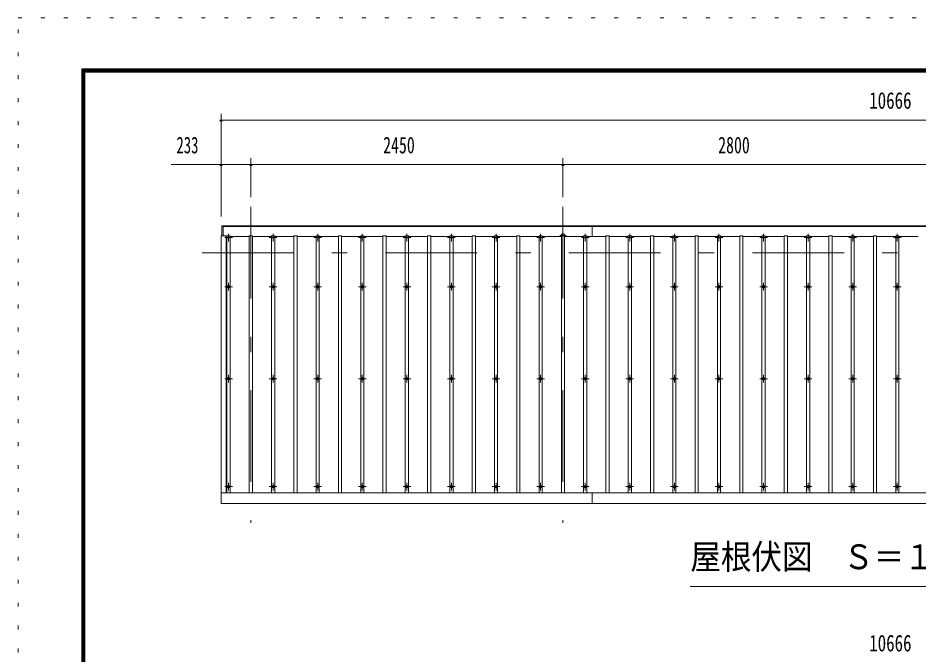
# Model space of a CAD drawing. Units: millimetres, scale not verified, with parts at other scales. Extents: x -26656 to 26658, y -10500 to 10500.
# Drawn here: x -3042 to 4023, y 5507 to 10500 of the extents above; entities that cross this region are included whole.
import ezdxf
from ezdxf.enums import TextEntityAlignment as Align

# ---------------------------------------------------------------- set-up
doc = ezdxf.new("R2010")
doc.units = ezdxf.units.MM
doc.header["$LTSCALE"] = 60
doc.linetypes.add('USER3', pattern=[24, 12, -5, 2, -5])
doc.linetypes.add('USER4', pattern=[3, 0.5, -2.5])
for name, color, linetype, lineweight in [('0-2_1-05BOLD', 7, 'Continuous', 18), ('0-3_1-25CENTER', 3, 'USER3', 18), ('0-4_1-45THIN', 4, 'Continuous', 18), ('0-5_1-55DIM', 3, 'Continuous', 18), ('0-C_F-F', 5, 'Continuous', 18), ('0-D_F-E_J_ADD', 5, 'USER4', 18)]:
    doc.layers.add(name, color=color, linetype=linetype, lineweight=lineweight)
doc.styles.add('ＭＳ ゴシック', font='')
doc.styles.get('ＭＳ ゴシック').set_extended_font_data('MS Gothic')

msp = doc.modelspace()

# ---------------------------------------------------------------- linework, layer by layer
at = {"layer": '0-2_1-05BOLD'}
for p, q in [((-1442.08, 8867.67), (9213.91, 8867.67)), ((-1442.08, 8790.67), (-1442.08, 8867.67)), ((-1432.09, 8790.67), (-1432.09, 8867.67)), ((-1432.09, 8862.67), (9203.91, 8862.67)), ((1465.91, 8867.67), (1465.91, 8784.63)), ((-1447.09, 6687.67), (-1447.09, 8790.67)), ((-1407.09, 8790.67), (-1447.09, 8790.67)), ((-1407.09, 6773.43), (-1407.09, 8790.67)), ((-1447.09, 6773.43), (9218.91, 6773.43)), ((1465.92, 6773.43), (1465.92, 6687.67)), ((-1447.09, 6687.67), (9218.91, 6687.67))]:
    msp.add_line(p, q, dxfattribs=at)
for centre in [(-1389.09, 8390.17), (-1039.09, 8390.17), (-689.09, 8390.17), (-339.09, 8390.17), (10.91, 8390.17), (360.91, 8390.17), (710.91, 8390.17), (1060.91, 8390.17), (1410.91, 8390.17), (1760.91, 8390.17), (2110.91, 8390.17), (2460.91, 8390.17), (2810.91, 8390.17), (3160.91, 8390.17), (3510.91, 8390.17), (3860.91, 8390.17), (-1389.09, 7668.51), (-1039.09, 7668.51), (-689.09, 7668.51), (-339.09, 7668.51), (10.91, 7668.51), (360.91, 7668.51), (710.91, 7668.51), (1060.91, 7668.51), (1410.91, 7668.51), (1760.91, 7668.51), (2110.91, 7668.51), (2460.91, 7668.51), (2810.91, 7668.51), (3160.91, 7668.51), (3510.91, 7668.51), (3860.91, 7668.51), (-1389.09, 6820.85), (-1039.09, 6820.85), (-689.09, 6820.85), (-339.09, 6820.85), (10.91, 6820.85), (360.91, 6820.85), (710.91, 6820.85), (1060.91, 6820.85), (1410.91, 6820.85), (1760.91, 6820.85), (2110.91, 6820.85), (2460.91, 6820.85), (2810.91, 6820.85), (3160.91, 6820.85), (3510.91, 6820.85), (3860.91, 6820.85)]:
    msp.add_circle(centre, 10, dxfattribs=at)
for centre, radius, start, end in [((-1389.09, 8765.7), 14.5, 46.39838, 133.60162), ((-1389.09, 8786.71), 14.5, 226.3961, 313.6039), ((-1039.09, 8765.7), 14.5, 46.39838, 133.60162), ((-1039.09, 8786.71), 14.5, 226.3961, 313.6039), ((-689.09, 8765.7), 14.5, 46.39838, 133.60162), ((-689.09, 8786.71), 14.5, 226.3961, 313.6039), ((-339.09, 8765.7), 14.5, 46.39838, 133.60162), ((-339.09, 8786.71), 14.5, 226.3961, 313.6039), ((10.91, 8765.7), 14.5, 46.39838, 133.60162), ((10.91, 8786.71), 14.5, 226.3961, 313.6039), ((360.91, 8765.7), 14.5, 46.39838, 133.60162), ((360.91, 8786.71), 14.5, 226.3961, 313.6039), ((710.91, 8765.7), 14.5, 46.39838, 133.60162), ((710.91, 8786.71), 14.5, 226.3961, 313.6039), ((1060.91, 8765.7), 14.5, 46.39838, 133.60162), ((1060.91, 8786.71), 14.5, 226.3961, 313.6039), ((1235.92, 8792.15), 15, 326.44154, 213.55197), ((1410.91, 8765.7), 14.5, 46.39838, 133.60162), ((1410.91, 8786.71), 14.5, 226.3961, 313.6039), ((1760.91, 8765.7), 14.5, 46.39838, 133.60162), ((1760.91, 8786.71), 14.5, 226.3961, 313.6039), ((2110.91, 8765.7), 14.5, 46.39838, 133.60162), ((2110.91, 8786.71), 14.5, 226.3961, 313.6039), ((2460.91, 8765.7), 14.5, 46.39838, 133.60162), ((2460.91, 8786.71), 14.5, 226.3961, 313.6039), ((2810.91, 8765.7), 14.5, 46.39838, 133.60162), ((2810.91, 8786.71), 14.5, 226.3961, 313.6039), ((3160.91, 8765.7), 14.5, 46.39838, 133.60162), ((3160.91, 8786.71), 14.5, 226.3961, 313.6039), ((3510.91, 8765.7), 14.5, 46.39838, 133.60162), ((3510.91, 8786.71), 14.5, 226.3961, 313.6039), ((3860.91, 8765.7), 14.5, 46.39838, 133.60162), ((3860.91, 8786.71), 14.5, 226.3961, 313.6039)]:
    msp.add_arc(centre, radius, start, end, dxfattribs=at)
at = {"layer": '0-3_1-25CENTER'}
for p, q in [((-1214.09, 9017.67), (-1214.09, 6537.67)), ((1235.91, 9017.67), (1235.91, 6537.67)), ((-1419.08, 8776.2), (-1359.08, 8776.2)), ((-1389.09, 8806.2), (-1389.09, 8746.2)), ((-1069.09, 8776.2), (-1009.09, 8776.2)), ((-1039.09, 8806.2), (-1039.09, 8746.2)), ((-719.09, 8776.2), (-659.09, 8776.2)), ((-689.09, 8806.2), (-689.09, 8746.2)), ((-369.09, 8776.2), (-309.09, 8776.2)), ((-339.09, 8806.2), (-339.09, 8746.2)), ((-19.09, 8776.2), (40.91, 8776.2)), ((10.91, 8806.2), (10.91, 8746.2)), ((330.91, 8776.2), (390.91, 8776.2)), ((360.91, 8806.2), (360.91, 8746.2)), ((680.91, 8776.2), (740.91, 8776.2)), ((710.91, 8806.2), (710.91, 8746.2)), ((1030.91, 8776.2), (1090.91, 8776.2)), ((1060.91, 8806.2), (1060.91, 8746.2)), ((1210.91, 8792.15), (1260.92, 8792.15)), ((1380.91, 8776.2), (1440.91, 8776.2)), ((1410.91, 8806.2), (1410.91, 8746.2)), ((1730.91, 8776.2), (1790.91, 8776.2)), ((1760.91, 8806.2), (1760.91, 8746.2)), ((2080.91, 8776.2), (2140.91, 8776.2)), ((2110.91, 8806.2), (2110.91, 8746.2)), ((2430.91, 8776.2), (2490.91, 8776.2)), ((2460.91, 8806.2), (2460.91, 8746.2)), ((2780.91, 8776.2), (2840.91, 8776.2)), ((2810.91, 8806.2), (2810.91, 8746.2)), ((3130.91, 8776.2), (3190.91, 8776.2)), ((3160.91, 8806.2), (3160.91, 8746.2)), ((3480.91, 8776.2), (3540.91, 8776.2)), ((3510.91, 8806.2), (3510.91, 8746.2)), ((3830.91, 8776.2), (3890.91, 8776.2)), ((3860.91, 8806.2), (3860.91, 8746.2)), ((-1597.08, 8657.67), (9368.91, 8657.67)), ((-1389.09, 8420.17), (-1389.09, 8360.17)), ((-1039.09, 8420.17), (-1039.09, 8360.17)), ((-689.09, 8420.17), (-689.09, 8360.17)), ((-339.09, 8420.17), (-339.09, 8360.17)), ((10.91, 8420.17), (10.91, 8360.17)), ((360.91, 8420.17), (360.91, 8360.17)), ((710.91, 8420.17), (710.91, 8360.17)), ((1060.91, 8420.17), (1060.91, 8360.17)), ((1410.91, 8420.17), (1410.91, 8360.17)), ((1760.91, 8420.17), (1760.91, 8360.17)), ((2110.91, 8420.17), (2110.91, 8360.17)), ((2460.91, 8420.17), (2460.91, 8360.17)), ((2810.91, 8420.17), (2810.91, 8360.17)), ((3160.91, 8420.17), (3160.91, 8360.17)), ((3510.91, 8420.17), (3510.91, 8360.17)), ((3860.91, 8420.17), (3860.91, 8360.17)), ((-1419.08, 8390.17), (-1359.08, 8390.17)), ((-1069.09, 8390.17), (-1009.09, 8390.17)), ((-719.09, 8390.17), (-659.09, 8390.17)), ((-369.09, 8390.17), (-309.09, 8390.17)), ((-19.09, 8390.17), (40.91, 8390.17)), ((330.91, 8390.17), (390.91, 8390.17)), ((680.92, 8390.17), (740.91, 8390.17)), ((1030.92, 8390.17), (1090.91, 8390.17)), ((1380.92, 8390.17), (1440.91, 8390.17)), ((1730.92, 8390.17), (1790.91, 8390.17)), ((2080.92, 8390.17), (2140.91, 8390.17)), ((2430.92, 8390.17), (2490.91, 8390.17)), ((2780.92, 8390.17), (2840.91, 8390.17)), ((3130.92, 8390.17), (3190.91, 8390.17)), ((3480.91, 8390.17), (3540.91, 8390.17)), ((3830.91, 8390.17), (3890.91, 8390.17)), ((-1419.08, 7668.51), (-1359.08, 7668.51)), ((-1389.09, 7698.51), (-1389.09, 7638.51)), ((-1069.09, 7668.51), (-1009.09, 7668.51)), ((-1039.09, 7698.51), (-1039.09, 7638.51)), ((-719.09, 7668.51), (-659.09, 7668.51)), ((-689.09, 7698.51), (-689.09, 7638.51)), ((-369.09, 7668.51), (-309.09, 7668.51)), ((-339.09, 7698.51), (-339.09, 7638.51)), ((-19.09, 7668.51), (40.91, 7668.51)), ((10.91, 7698.51), (10.91, 7638.51)), ((330.91, 7668.51), (390.91, 7668.51)), ((360.91, 7698.51), (360.91, 7638.51)), ((680.92, 7668.51), (740.91, 7668.51)), ((710.91, 7698.51), (710.91, 7638.51)), ((1030.92, 7668.51), (1090.91, 7668.51)), ((1060.91, 7698.51), (1060.91, 7638.51)), ((1380.92, 7668.51), (1440.91, 7668.51)), ((1410.91, 7698.51), (1410.91, 7638.51)), ((1730.92, 7668.51), (1790.91, 7668.51)), ((1760.91, 7698.51), (1760.91, 7638.51)), ((2080.92, 7668.51), (2140.91, 7668.51)), ((2110.91, 7698.51), (2110.91, 7638.51)), ((2430.92, 7668.51), (2490.91, 7668.51)), ((2460.91, 7698.51), (2460.91, 7638.51)), ((2780.92, 7668.51), (2840.91, 7668.51)), ((2810.91, 7698.51), (2810.91, 7638.51)), ((3130.92, 7668.51), (3190.91, 7668.51)), ((3160.91, 7698.51), (3160.91, 7638.51)), ((3480.91, 7668.51), (3540.91, 7668.51)), ((3510.91, 7698.51), (3510.91, 7638.51)), ((3830.91, 7668.51), (3890.91, 7668.51)), ((3860.91, 7698.51), (3860.91, 7638.51)), ((-1419.08, 6820.85), (-1359.08, 6820.85)), ((-1389.09, 6850.85), (-1389.09, 6790.85)), ((-1069.09, 6820.85), (-1009.09, 6820.85)), ((-1039.09, 6850.85), (-1039.09, 6790.85)), ((-719.09, 6820.85), (-659.09, 6820.85)), ((-689.09, 6850.85), (-689.09, 6790.85)), ((-369.09, 6820.85), (-309.09, 6820.85)), ((-339.09, 6850.85), (-339.09, 6790.85)), ((-19.09, 6820.85), (40.91, 6820.85)), ((10.91, 6850.85), (10.91, 6790.85)), ((330.91, 6820.85), (390.91, 6820.85)), ((360.91, 6850.85), (360.91, 6790.85)), ((680.92, 6820.85), (740.91, 6820.85)), ((710.91, 6850.85), (710.91, 6790.85)), ((1030.92, 6820.85), (1090.91, 6820.85)), ((1060.91, 6850.85), (1060.91, 6790.85)), ((1380.92, 6820.85), (1440.91, 6820.85)), ((1410.91, 6850.85), (1410.91, 6790.85)), ((1730.92, 6820.85), (1790.91, 6820.85)), ((1760.91, 6850.85), (1760.91, 6790.85)), ((2080.92, 6820.85), (2140.91, 6820.85)), ((2110.91, 6850.85), (2110.91, 6790.85)), ((2430.92, 6820.85), (2490.91, 6820.85)), ((2460.91, 6850.85), (2460.91, 6790.85)), ((2780.92, 6820.85), (2840.91, 6820.85)), ((2810.91, 6850.85), (2810.91, 6790.85)), ((3130.92, 6820.85), (3190.91, 6820.85)), ((3160.91, 6850.85), (3160.91, 6790.85)), ((3480.91, 6820.85), (3540.91, 6820.85)), ((3510.91, 6850.85), (3510.91, 6790.85)), ((3830.91, 6820.85), (3890.91, 6820.85)), ((3860.91, 6850.85), (3860.91, 6790.85))]:
    msp.add_line(p, q, dxfattribs=at)
at = {"layer": '0-4_1-45THIN'}
for p, q in [((-1407.09, 8784.63), (-1401.59, 8784.63)), ((-1401.59, 8790.67), (-1401.59, 6773.43)), ((-1401.59, 8790.67), (-1376.59, 8790.67)), ((-1376.59, 8790.67), (-1376.59, 6773.43)), ((-1226.59, 8784.63), (-1376.59, 8784.63)), ((-1226.59, 8790.67), (-1201.59, 8790.67)), ((-1226.59, 8790.67), (-1226.59, 6773.43)), ((-1201.59, 8790.67), (-1201.59, 6773.43)), ((-1201.59, 8784.63), (-1051.59, 8784.63)), ((-1051.59, 8790.67), (-1026.59, 8790.67)), ((-1051.59, 8790.67), (-1051.59, 6773.43)), ((-1026.59, 8790.67), (-1026.59, 6773.43)), ((-876.59, 8784.63), (-1026.59, 8784.63)), ((-876.59, 8790.67), (-851.59, 8790.67)), ((-876.59, 8790.67), (-876.59, 6773.43)), ((-851.59, 8790.67), (-851.59, 6773.43)), ((-851.59, 8784.63), (-701.59, 8784.63)), ((-701.59, 8790.67), (-676.59, 8790.67)), ((-701.59, 8790.67), (-701.59, 6773.43)), ((-676.59, 8790.67), (-676.59, 6773.43)), ((-526.59, 8784.63), (-676.59, 8784.63)), ((-526.59, 8790.67), (-501.59, 8790.67)), ((-526.59, 8790.67), (-526.59, 6773.43)), ((-501.59, 8790.67), (-501.59, 6773.43)), ((-501.59, 8784.63), (-351.59, 8784.63)), ((-351.59, 8790.67), (-326.59, 8790.67)), ((-351.59, 8790.67), (-351.59, 6773.43)), ((-326.59, 8790.67), (-326.59, 6773.43)), ((-176.59, 8784.63), (-326.59, 8784.63)), ((-176.59, 8790.67), (-151.59, 8790.67)), ((-176.59, 8790.67), (-176.59, 6773.43)), ((-151.59, 8790.67), (-151.59, 6773.43)), ((-151.59, 8784.63), (-1.59, 8784.63)), ((-1.59, 8790.67), (23.41, 8790.67)), ((-1.59, 8790.67), (-1.59, 6773.43)), ((23.41, 8790.67), (23.41, 6773.43)), ((173.41, 8784.63), (23.41, 8784.63)), ((173.41, 8790.67), (198.41, 8790.67)), ((173.41, 8790.67), (173.41, 6773.43)), ((198.41, 8790.67), (198.41, 6773.43)), ((198.41, 8784.63), (348.41, 8784.63)), ((348.41, 8790.67), (373.41, 8790.67)), ((348.41, 8790.67), (348.41, 6773.43)), ((373.41, 8790.67), (373.41, 6773.43)), ((523.41, 8784.63), (373.41, 8784.63)), ((523.41, 8790.67), (548.41, 8790.67)), ((523.41, 8790.67), (523.41, 6773.43)), ((548.41, 8790.67), (548.41, 6773.43)), ((548.41, 8784.63), (698.41, 8784.63)), ((698.41, 8790.67), (723.41, 8790.67)), ((698.41, 8790.67), (698.41, 6773.43)), ((723.41, 8790.67), (723.41, 6773.43)), ((873.41, 8784.63), (723.41, 8784.63)), ((873.41, 8790.67), (898.41, 8790.67)), ((873.41, 8790.67), (873.41, 6773.43)), ((898.41, 8790.67), (898.41, 6773.43)), ((898.41, 8784.63), (1048.41, 8784.63)), ((1048.41, 8790.67), (1073.41, 8790.67)), ((1048.41, 8790.67), (1048.41, 6773.43)), ((1073.41, 8790.67), (1073.41, 6773.43)), ((1223.41, 8784.63), (1073.41, 8784.63)), ((1223.41, 8790.67), (1248.41, 8790.67)), ((1223.41, 8790.67), (1223.41, 6773.43)), ((1248.41, 8790.67), (1248.41, 6773.43)), ((1248.41, 8784.63), (1398.41, 8784.63)), ((1398.41, 8790.67), (1423.41, 8790.67)), ((1398.41, 8790.67), (1398.41, 6773.43)), ((1423.41, 8790.67), (1423.41, 6773.43)), ((1573.41, 8784.63), (1423.41, 8784.63)), ((1573.41, 8790.67), (1598.41, 8790.67)), ((1573.41, 8790.67), (1573.41, 6773.43)), ((1598.41, 8790.67), (1598.41, 6773.43)), ((1598.41, 8784.63), (1748.41, 8784.63)), ((1748.41, 8790.67), (1773.41, 8790.67)), ((1748.41, 8790.67), (1748.41, 6773.43)), ((1773.41, 8790.67), (1773.41, 6773.43)), ((1923.41, 8784.63), (1773.41, 8784.63)), ((1923.41, 8790.67), (1948.41, 8790.67)), ((1923.41, 8790.67), (1923.41, 6773.43)), ((1948.41, 8790.67), (1948.41, 6773.43)), ((1948.41, 8784.63), (2098.41, 8784.63)), ((2098.41, 8790.67), (2123.41, 8790.67)), ((2098.41, 8790.67), (2098.41, 6773.43)), ((2123.41, 8790.67), (2123.41, 6773.43)), ((2273.41, 8784.63), (2123.41, 8784.63)), ((2273.41, 8790.67), (2298.41, 8790.67)), ((2273.41, 8790.67), (2273.41, 6773.43)), ((2298.41, 8790.67), (2298.41, 6773.43)), ((2298.41, 8784.63), (2448.41, 8784.63)), ((2448.41, 8790.67), (2473.41, 8790.67)), ((2448.41, 8790.67), (2448.41, 6773.43)), ((2473.41, 8790.67), (2473.41, 6773.43)), ((2623.41, 8784.63), (2473.41, 8784.63)), ((2623.41, 8790.67), (2648.41, 8790.67)), ((2623.41, 8790.67), (2623.41, 6773.43)), ((2648.41, 8790.67), (2648.41, 6773.43)), ((2648.41, 8784.63), (2798.41, 8784.63)), ((2798.41, 8790.67), (2823.41, 8790.67)), ((2798.41, 8790.67), (2798.41, 6773.43)), ((2823.41, 8790.67), (2823.41, 6773.43)), ((2973.41, 8784.63), (2823.41, 8784.63)), ((2973.41, 8790.67), (2998.41, 8790.67)), ((2973.41, 8790.67), (2973.41, 6773.43)), ((2998.41, 8790.67), (2998.41, 6773.43)), ((2998.41, 8784.63), (3148.41, 8784.63)), ((3148.41, 8790.67), (3173.41, 8790.67)), ((3148.41, 8790.67), (3148.41, 6773.43)), ((3173.41, 8790.67), (3173.41, 6773.43)), ((3323.41, 8784.63), (3173.41, 8784.63)), ((3323.41, 8790.67), (3348.41, 8790.67)), ((3323.41, 8790.67), (3323.41, 6773.43)), ((3348.41, 8790.67), (3348.41, 6773.43)), ((3348.41, 8784.63), (3498.41, 8784.63)), ((3498.41, 8790.67), (3523.41, 8790.67)), ((3498.41, 8790.67), (3498.41, 6773.43)), ((3523.41, 8790.67), (3523.41, 6773.43)), ((3673.41, 8784.63), (3523.41, 8784.63)), ((3673.41, 8790.67), (3698.41, 8790.67)), ((3673.41, 8790.67), (3673.41, 6773.43)), ((3698.41, 8790.67), (3698.41, 6773.43)), ((3698.41, 8784.63), (3848.41, 8784.63)), ((3848.41, 8790.67), (3873.41, 8790.67)), ((3848.41, 8790.67), (3848.41, 6773.43)), ((3873.41, 8790.67), (3873.41, 6773.43)), ((4023.41, 8784.63), (3873.41, 8784.63))]:
    msp.add_line(p, q, dxfattribs=at)
at = {"layer": '0-5_1-55DIM'}
for p, q in [((-1437.09, 9698.67), (-1457.09, 9698.67)), ((-1447.09, 8942.68), (-1447.09, 9748.67)), ((-1447.09, 9698.67), (9218.91, 9698.67)), ((-1214.09, 9092.68), (-1214.09, 9398.67)), ((1235.91, 9092.68), (1235.91, 9398.67)), ((-1839.59, 9348.67), (9611.41, 9348.67)), ((-1437.09, 9348.67), (-1457.09, 9348.67)), ((-1204.09, 9348.67), (-1224.09, 9348.67)), ((1245.91, 9348.67), (1225.91, 9348.67)), ((2235.91, 6037.67), (5535.91, 6037.67))]:
    msp.add_line(p, q, dxfattribs=at)
for centre in [(-1447.09, 9698.67), (-1447.09, 9348.67), (-1214.09, 9348.67), (1235.91, 9348.67)]:
    msp.add_arc(centre, 10, 180, 0, dxfattribs=at)
at = {"layer": '0-C_F-F'}
for p, q in [((-2541.75, 10100), (-2541.75, -10000)), ((-2541.75, 10100), (26158.25, 10100)), ((-2539.25, 10097.5), (-2539.25, -9997.5)), ((-2539.25, 10097.5), (26155.75, 10097.5)), ((-2536.75, 10095), (-2536.75, -9995)), ((-2536.75, 10095), (26153.25, 10095)), ((-2534.25, 10092.5), (26150.75, 10092.5)), ((-2531.75, 10090), (-2531.75, -9990)), ((-2531.75, 10090), (26148.25, 10090)), ((-2529.25, 10087.5), (26145.75, 10087.5)), ((-2526.75, 10085), (-2526.75, -9985)), ((-2526.75, 10085), (26143.25, 10085)), ((-2524.25, 10082.5), (26140.75, 10082.5)), ((-2521.75, 10080), (26138.25, 10080)), ((-2519.25, 10077.5), (26135.75, 10077.5)), ((-2516.75, 10075), (-2516.75, -9975)), ((-2516.75, 10075), (26133.25, 10075))]:
    msp.add_line(p, q, dxfattribs=at)
for points in [[(-2534.25, 10092.5), (-2534.25, -9992.5), (26150.75, -9992.5), (26150.75, 10092.5)], [(-2529.25, 10087.5), (-2529.25, -9987.5), (26145.75, -9987.5), (26145.75, 10087.5)], [(-2524.25, 10082.5), (-2524.25, -9982.5), (26140.75, -9982.5), (26140.75, 10082.5)], [(-2521.75, 10080), (-2521.75, -9980), (26138.25, -9980), (26138.25, 10080)], [(-2519.25, 10077.5), (-2519.25, -9977.5), (26135.75, -9977.5), (26135.75, 10077.5)]]:
    msp.add_lwpolyline(points, dxfattribs=at)
at = {"layer": '0-D_F-E_J_ADD'}
for p, q in [((-3041.75, 10500), (26658.25, 10500)), ((-3041.75, -10500), (-3041.75, 10500))]:
    msp.add_line(p, q, dxfattribs=at)

# ---------------------------------------------------------------- texts
at = {"layer": '0-5_1-55DIM', "color": 7, "style": 'ＭＳ ゴシック'}
for s, height, width, p in [('10666', 130.2, 0.75, (3640.28, 9748.67)), ('233', 130.2, 0.65, (-1797.76, 9398.67)), ('2450', 130.2, 0.7, (-175.1, 9398.67)), ('2800', 130.2, 0.7, (2454.64, 9398.67)), ('屋根伏図\u3000Ｓ＝１／５０', 195.4, 0.9, (2235.91, 6114.32)), ('10666', 130.2, 0.75, (3640.28, 5488.67))]:
    msp.add_text(s, height=height, dxfattribs=dict(at, width=width)).set_placement(p, align=Align.BOTTOM_LEFT)

doc.saveas('drawing.dxf')
